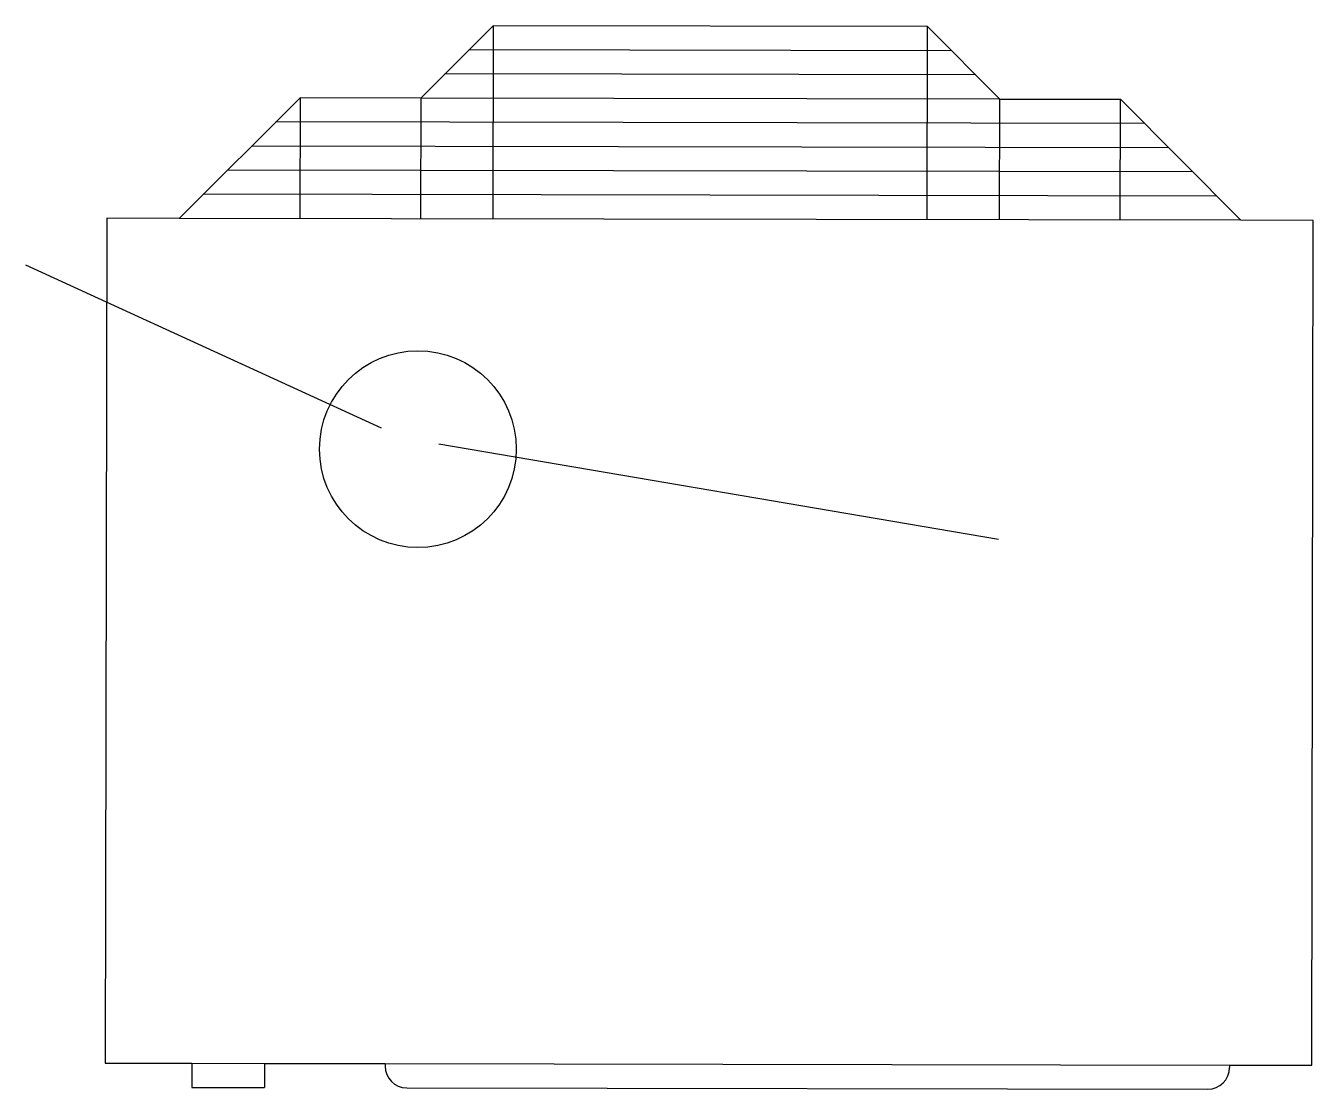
# Model space of a CAD drawing. Extents: x 7.567 to 8.021, y 8.353 to 8.727.
import ezdxf

# ---------------------------------------------------------------- set-up
doc = ezdxf.new("R2010")
doc.units = 0
doc.header["$LTSCALE"] = 0.5
doc.layers.get('0').update_dxf_attribs({"linetype": 'CONTINUOUS'})

msp = doc.modelspace()

# ---------------------------------------------------------------- linework, layer by layer
at = {"color": 0}
for p, q in [((7.73188, 8.72699), (7.70634, 8.70153)), ((7.73188, 8.72699), (7.73176, 8.65899)), ((7.88488, 8.72671), (7.73188, 8.72699)), ((7.88476, 8.65871), (7.88488, 8.72671)), ((7.88488, 8.72671), (7.91034, 8.70117)), ((7.89337, 8.7182), (7.72337, 8.7185)), ((7.90185, 8.70968), (7.71485, 8.71002)), ((7.66384, 8.70161), (7.62126, 8.65918)), ((7.66384, 8.70161), (7.66376, 8.65911)), ((7.70634, 8.70153), (7.66384, 8.70161)), ((7.70634, 8.70153), (7.70626, 8.65903)), ((7.91034, 8.70117), (7.70634, 8.70153)), ((7.91026, 8.65867), (7.91034, 8.70117)), ((7.91034, 8.70117), (7.95284, 8.70109)), ((7.95276, 8.65859), (7.95284, 8.70109)), ((7.95284, 8.70109), (7.99526, 8.65852)), ((7.96132, 8.69258), (7.65532, 8.69312)), ((7.96981, 8.68406), (7.64681, 8.68464)), ((7.97829, 8.67555), (7.63829, 8.67615)), ((7.98677, 8.66703), (7.62978, 8.66767)), ((7.59576, 8.65923), (7.59523, 8.36173)), ((7.62126, 8.65918), (7.59576, 8.65923)), ((7.99526, 8.65852), (7.62126, 8.65918)), ((8.02076, 8.65847), (7.99526, 8.65852)), ((8.02023, 8.36097), (8.02076, 8.65847)), ((7.59571, 8.62964), (7.56723, 8.64268)), ((7.69249, 8.58532), (7.59571, 8.62964)), ((7.71276, 8.57974), (7.90992, 8.54622)), ((7.59523, 8.36173), (7.62578, 8.36167)), ((7.62578, 8.36167), (7.62577, 8.35317)), ((7.62578, 8.36167), (7.65128, 8.36163)), ((7.65128, 8.36163), (7.65127, 8.35313)), ((7.65128, 8.36163), (7.69378, 8.36155)), ((7.69378, 8.36155), (7.99128, 8.36102)), ((7.69378, 8.36155), (7.69378, 8.3607)), ((7.99128, 8.36102), (8.02023, 8.36097)), ((7.99128, 8.36102), (7.99128, 8.36017)), ((7.62577, 8.35317), (7.65127, 8.35313)), ((7.70142, 8.35304), (7.98362, 8.35254))]:
    msp.add_line(p, q, dxfattribs=at)
msp.add_circle((7.70537, 8.57791), 0.03464, dxfattribs=at)
for centre, start, end in [((7.70143, 8.36069), 179.8982, 269.8982), ((7.98363, 8.36019), 269.8982, 359.8982)]:
    msp.add_arc(centre, 0.00765, start, end, dxfattribs=at)

doc.saveas('drawing.dxf')
